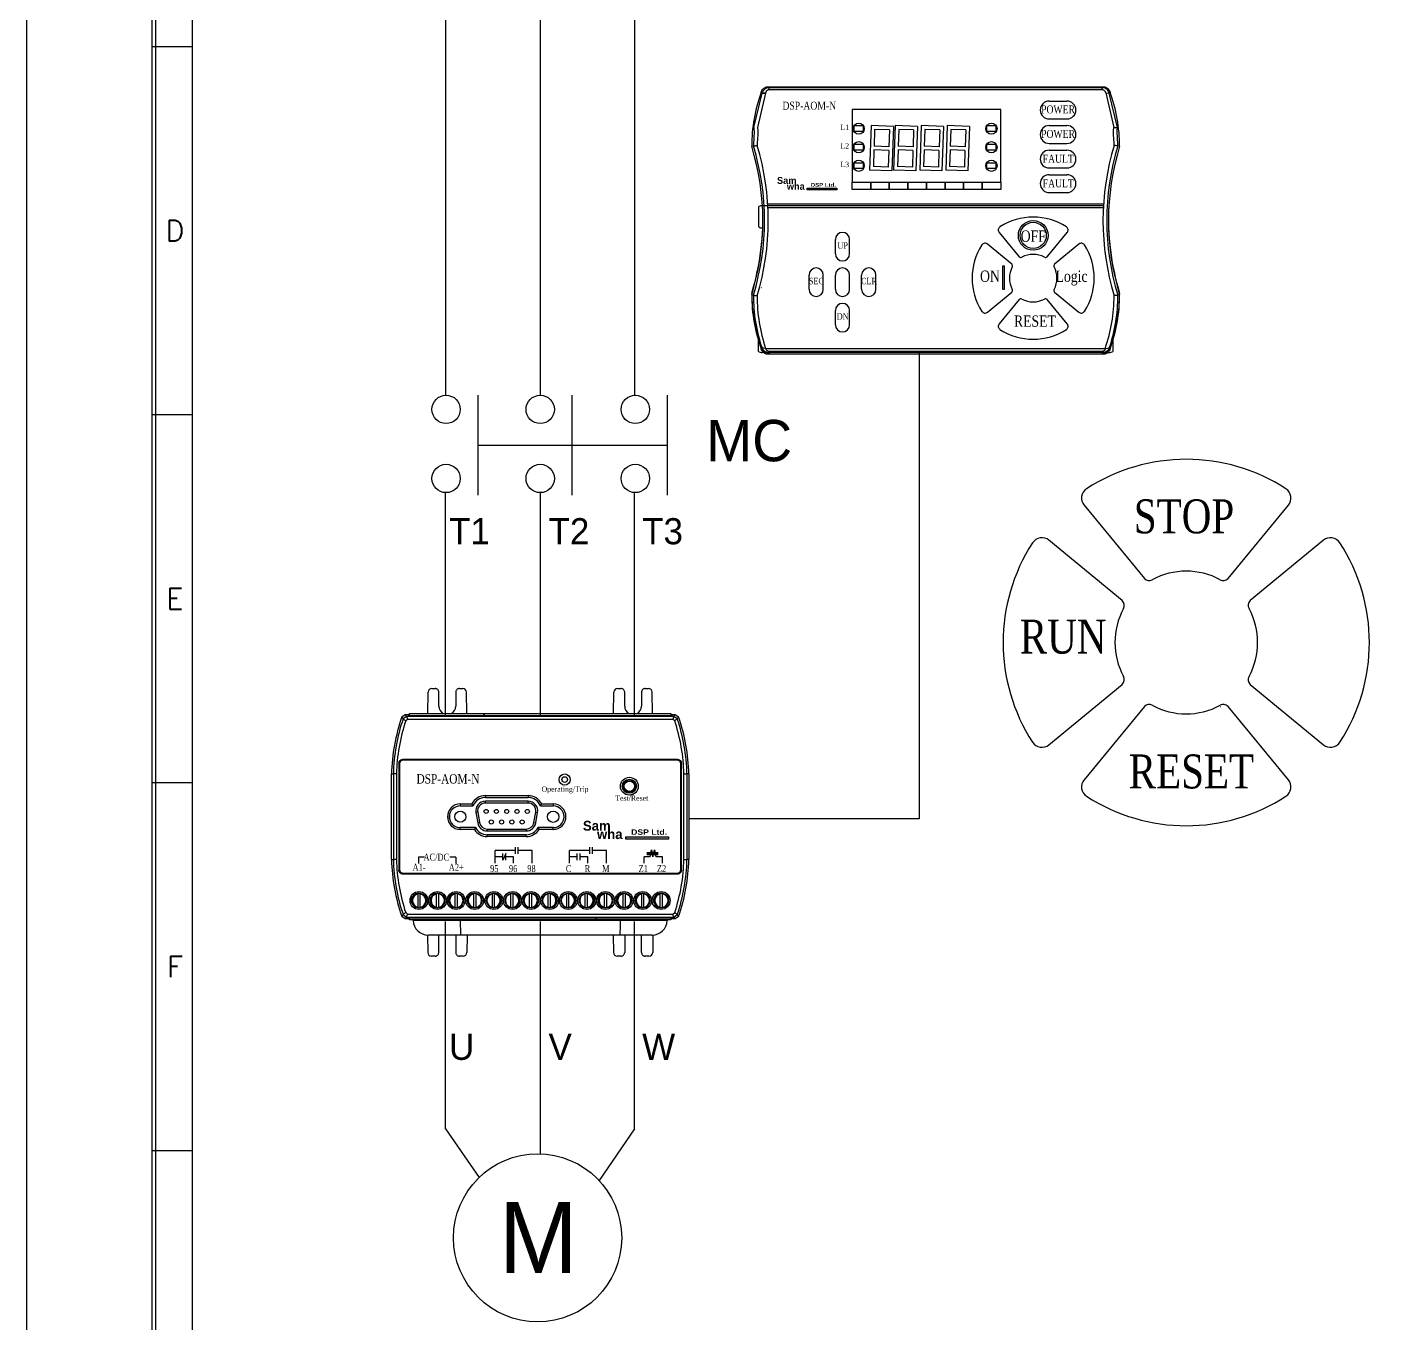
# Model space of a CAD drawing. Header units: millimetres. Extents: x 79 to 919, y 65 to 646.
# Drawn here: x 79.5 to 188.2, y 437.5 to 542.1 of the extents above; entities that cross this region are included whole.
import ezdxf
from ezdxf.enums import TextEntityAlignment as Align

# ---------------------------------------------------------------- set-up
doc = ezdxf.new("R2010")
doc.units = ezdxf.units.MM
doc.linetypes.add('HIDDEN', pattern=[0.375, 0.25, -0.125])
for name, color, linetype in [('02___PRT_ALL_AXES', 7, 'Continuous'), ('03___PRT_ALL_CURVES', 7, 'Continuous'), ('20', 2, 'Continuous'), ('30', 3, 'Continuous'), ('40', 4, 'Continuous'), ('70', 7, 'Continuous'), ('ASHADE', 7, 'Continuous'), ('DEFAULT_2', 8, 'HIDDEN'), ('도면층1', 7, 'Continuous')]:
    doc.layers.add(name, color=color, linetype=linetype)
doc.styles.add('ghs', font='NGULIM.TTF')
doc.styles.add('SIMPLEX', font='SIMPLEX')
doc.styles.add('SS', font='batang.ttc', dxfattribs={"width": 0.8})
doc.styles.get("Standard").update_dxf_attribs({"font": 'BareunDotumPro1.ttf'})

msp = doc.modelspace()

# ---------------------------------------------------------------- hatches: boundary and pattern name
for points in [[(142.464, 528.997), (142.464, 529.134), (144.872, 529.134), (144.872, 528.997)], [(127.839, 476.592), (127.839, 476.788), (131.28, 476.788), (131.28, 476.592)]]:
    msp.add_hatch(color=5).paths.add_polyline_path(points)

# ---------------------------------------------------------------- linework, layer by layer
at = {"color": 0, "linetype": 'Continuous'}
for p, q in [((139.337, 537.321), (166.341, 537.321)), ((166.281, 537.242), (139.396, 537.242)), ((139.396, 537.067), (139.396, 537.242)), ((166.281, 537.067), (166.281, 537.242)), ((139.112, 536.838), (138.823, 536.799)), ((166.281, 537.067), (139.396, 537.067)), ((166.566, 536.838), (166.855, 536.799)), ((137.989, 532.515), (138.131, 532.536)), ((167.689, 532.515), (167.547, 532.536)), ((138.862, 527.721), (166.382, 527.721)), ((139.287, 527.871), (166.391, 527.871)), ((139.296, 527.721), (166.382, 527.721)), ((139.304, 527.571), (166.374, 527.571)), ((138.786, 521.121), (138.794, 521.127)), ((137.989, 520.515), (138.131, 520.493)), ((167.689, 520.515), (167.547, 520.493)), ((139.112, 516.204), (138.823, 516.242)), ((139.112, 516.204), (166.566, 516.204)), ((166.341, 515.871), (139.337, 515.871)), ((166.341, 515.721), (139.337, 515.721)), ((139.393, 515.974), (166.281, 515.974)), ((139.396, 515.974), (139.396, 515.799)), ((166.281, 515.974), (166.281, 515.799)), ((166.566, 516.204), (166.855, 516.242))]:
    msp.add_line(p, q, dxfattribs=at)
at = {"color": 0}
for p, q in [((138.162, 534.015), (138.823, 536.799)), ((139.112, 536.799), (138.462, 534.015)), ((138.823, 536.799), (139.112, 536.799)), ((166.566, 536.838), (167.214, 534.015)), ((167.514, 534.015), (166.855, 536.799)), ((167.214, 534.015), (167.514, 534.015))]:
    msp.add_line(p, q, dxfattribs=at)
for p, q in [((161.999, 536.159), (163.439, 536.159)), ((146.095, 535.468), (146.095, 529.618)), ((158.094, 535.468), (146.095, 535.468)), ((158.094, 529.618), (158.094, 535.468)), ((147.624, 534.178), (147.499, 530.58)), ((149.423, 534.115), (147.624, 534.178)), ((149.423, 534.115), (149.298, 530.517)), ((149.574, 534.178), (149.449, 530.58)), ((151.373, 534.115), (149.574, 534.178)), ((151.373, 534.115), (151.248, 530.517)), ((151.674, 534.178), (151.549, 530.58)), ((153.473, 534.115), (151.674, 534.178)), ((153.473, 534.115), (153.348, 530.517)), ((153.774, 534.178), (153.649, 530.58)), ((155.573, 534.115), (153.774, 534.178)), ((155.573, 534.115), (155.448, 530.517)), ((161.999, 534.719), (163.439, 534.719)), ((161.999, 534.179), (163.439, 534.179)), ((147.914, 533.868), (147.866, 532.518)), ((149.113, 533.826), (147.914, 533.868)), ((149.113, 533.826), (149.066, 532.476)), ((149.864, 533.868), (149.816, 532.518)), ((151.063, 533.826), (149.864, 533.868)), ((151.063, 533.826), (151.016, 532.476)), ((151.964, 533.868), (151.916, 532.518)), ((153.163, 533.826), (151.964, 533.868)), ((153.163, 533.826), (153.116, 532.476)), ((154.064, 533.868), (154.016, 532.518)), ((155.263, 533.826), (154.064, 533.868)), ((155.263, 533.826), (155.216, 532.476)), ((147.856, 532.219), (147.809, 530.869)), ((149.055, 532.177), (147.856, 532.219)), ((149.066, 532.476), (147.866, 532.518)), ((149.055, 532.177), (149.008, 530.827)), ((149.806, 532.219), (149.759, 530.869)), ((151.005, 532.177), (149.806, 532.219)), ((151.016, 532.476), (149.816, 532.518)), ((151.005, 532.177), (150.958, 530.827)), ((151.906, 532.219), (151.859, 530.869)), ((153.105, 532.177), (151.906, 532.219)), ((153.116, 532.476), (151.916, 532.518)), ((153.105, 532.177), (153.058, 530.827)), ((154.006, 532.219), (153.959, 530.869)), ((155.205, 532.177), (154.006, 532.219)), ((155.216, 532.476), (154.016, 532.518)), ((155.205, 532.177), (155.158, 530.827)), ((161.999, 532.739), (163.439, 532.739)), ((161.999, 532.199), (163.439, 532.199)), ((149.008, 530.827), (147.809, 530.869)), ((150.958, 530.827), (149.759, 530.869)), ((153.058, 530.827), (151.859, 530.869)), ((155.158, 530.827), (153.959, 530.869)), ((161.999, 530.759), (163.439, 530.759)), ((146.095, 530.068), (146.095, 529.618)), ((146.095, 529.618), (158.094, 529.618)), ((149.298, 530.517), (147.499, 530.58)), ((151.248, 530.517), (149.449, 530.58)), ((153.348, 530.517), (151.549, 530.58)), ((155.448, 530.517), (153.649, 530.58)), ((161.999, 530.219), (163.439, 530.219)), ((161.999, 528.779), (163.439, 528.779)), ((138.562, 526.001), (138.562, 527.64)), ((144.742, 523.831), (144.742, 524.983)), ((145.894, 523.831), (145.894, 524.983)), ((142.619, 520.967), (142.619, 522.119)), ((143.771, 520.967), (143.771, 522.119)), ((144.742, 520.967), (144.742, 522.119)), ((145.894, 520.967), (145.894, 522.119)), ((146.865, 520.967), (146.865, 522.119)), ((148.017, 520.967), (148.017, 522.119)), ((144.742, 518.104), (144.742, 519.256)), ((145.894, 518.104), (145.894, 519.256)), ((138.532, 515.951), (138.532, 516.99)), ((167.145, 516.99), (167.145, 515.951)), ((139.337, 515.871), (138.832, 515.871)), ((166.341, 515.871), (166.845, 515.871)), ((115.883, 508.393), (131.103, 508.392)), ((118.91, 475.674), (117.282, 475.674)), ((118.147, 475.443), (117.913, 474.882)), ((120.262, 475.674), (119.144, 475.674)), ((124.91, 475.674), (123.282, 475.674)), ((126.262, 475.674), (125.144, 475.674)), ((129.536, 475.521), (130.446, 475.521)), ((129.536, 475.443), (130.446, 475.443)), ((129.536, 475.365), (130.446, 475.365)), ((129.781, 475.163), (129.898, 475.723)), ((129.898, 475.723), (130.015, 475.163)), ((130.015, 475.163), (130.132, 475.723)), ((130.132, 475.723), (130.249, 475.163)), ((111.581, 475.131), (111.102, 475.131)), ((114.102, 475.131), (113.622, 475.131)), ((117.913, 475.163), (117.282, 475.163)), ((118.762, 475.163), (118.147, 475.163)), ((123.913, 475.163), (123.282, 475.163)), ((124.762, 475.163), (124.147, 475.163)), ((129.781, 475.163), (129.301, 475.163)), ((130.782, 475.163), (130.249, 475.163))]:
    msp.add_line(p, q)
at = {"color": 5}
for p, q in [((142.464, 529.134), (144.872, 529.134)), ((142.464, 528.997), (142.464, 529.134)), ((144.872, 528.997), (142.464, 528.997)), ((144.872, 529.134), (144.872, 528.997)), ((127.839, 476.788), (131.28, 476.788)), ((127.839, 476.592), (127.839, 476.788)), ((131.28, 476.592), (127.839, 476.592)), ((131.28, 476.788), (131.28, 476.592))]:
    msp.add_line(p, q, dxfattribs=at)
at = {"color": 7, "linetype": 'Continuous'}
for p, q in [((157.962, 525.562), (159.586, 523.589)), ((161.838, 523.589), (163.462, 525.562)), ((158.992, 522.995), (157.019, 524.619)), ((164.404, 524.619), (162.432, 522.995)), ((157.019, 519.119), (158.992, 520.743)), ((159.586, 520.149), (157.962, 518.176)), ((163.462, 518.176), (161.838, 520.149)), ((162.432, 520.743), (164.404, 519.119)), ((164.816, 503.54), (169.688, 497.622)), ((176.444, 497.622), (181.316, 503.54)), ((167.906, 495.84), (161.988, 500.712)), ((184.144, 500.712), (178.226, 495.84)), ((111.842, 486.726), (111.872, 488.456)), ((112.172, 488.751), (112.435, 488.751)), ((112.735, 487.326), (112.735, 488.451)), ((114.096, 488.451), (114.096, 487.326)), ((114.396, 488.751), (114.659, 488.751)), ((114.989, 486.726), (114.959, 488.456)), ((126.842, 486.726), (126.872, 488.456)), ((127.172, 488.751), (127.435, 488.751)), ((127.735, 487.326), (127.735, 488.451)), ((129.096, 488.451), (129.096, 487.326)), ((129.396, 488.751), (129.659, 488.751)), ((129.989, 486.726), (129.959, 488.456)), ((161.988, 484.211), (167.906, 489.083)), ((178.226, 489.083), (184.144, 484.211)), ((169.688, 487.302), (164.816, 481.384)), ((181.316, 481.384), (176.444, 487.302)), ((109.744, 486.45), (110.027, 486.651)), ((110.133, 486.502), (109.85, 486.299)), ((110.027, 486.651), (110.359, 486.651)), ((110.213, 486.254), (110.059, 486.144)), ((131.698, 486.502), (110.133, 486.502)), ((131.618, 486.254), (110.213, 486.254)), ((110.251, 486.651), (110.302, 486.55)), ((131.529, 486.55), (110.302, 486.55)), ((110.359, 486.726), (116.396, 486.726)), ((110.359, 486.55), (110.359, 486.726)), ((116.396, 486.726), (116.396, 486.55)), ((116.397, 486.726), (131.472, 486.726)), ((116.397, 486.55), (116.397, 486.726)), ((131.472, 486.726), (131.472, 486.55)), ((131.472, 486.651), (131.804, 486.651)), ((131.58, 486.651), (131.529, 486.55)), ((131.772, 486.144), (131.618, 486.254)), ((131.982, 486.299), (131.698, 486.502)), ((131.804, 486.651), (132.087, 486.45)), ((132.023, 483.014), (109.808, 483.014)), ((109.808, 483.014), (109.816, 483.006)), ((132.016, 483.006), (109.816, 483.006)), ((131.971, 482.961), (109.861, 482.961)), ((132.023, 483.014), (132.016, 483.006)), ((108.916, 474.951), (108.916, 481.851)), ((108.916, 481.851), (109.064, 481.85)), ((109.064, 481.85), (109.064, 474.953)), ((109.313, 481.85), (109.064, 481.85)), ((109.313, 481.845), (109.313, 474.957)), ((109.508, 482.714), (109.508, 474.089)), ((109.508, 482.714), (109.516, 482.706)), ((109.516, 482.706), (109.516, 474.096)), ((109.561, 482.661), (109.561, 474.141)), ((132.271, 474.141), (132.271, 482.661)), ((132.323, 482.714), (132.316, 482.706)), ((132.316, 474.096), (132.316, 482.706)), ((132.323, 474.089), (132.323, 482.714)), ((132.519, 481.85), (132.767, 481.85)), ((132.519, 474.957), (132.519, 481.845)), ((132.916, 481.851), (132.767, 481.85)), ((132.767, 474.953), (132.767, 481.85)), ((132.916, 481.851), (132.916, 474.951)), ((116.491, 480.102), (116.491, 479.952)), ((116.491, 480.102), (119.941, 480.102)), ((116.491, 479.952), (119.941, 479.952)), ((116.491, 479.502), (116.491, 479.652)), ((119.941, 479.652), (116.491, 479.652)), ((119.941, 480.102), (119.941, 479.952)), ((119.941, 479.502), (119.941, 479.652)), ((114.466, 479.432), (114.466, 479.282)), ((114.466, 479.432), (115.395, 479.432)), ((114.466, 479.282), (115.491, 479.282)), ((115.87, 478.763), (115.723, 478.737)), ((115.723, 478.737), (115.871, 477.897)), ((115.87, 478.763), (116.018, 477.923)), ((119.941, 479.502), (116.491, 479.502)), ((120.413, 477.923), (120.561, 478.763)), ((120.561, 478.763), (120.709, 478.737)), ((120.561, 477.897), (120.709, 478.737)), ((120.94, 479.282), (121.966, 479.282)), ((121.036, 479.432), (121.966, 479.432)), ((121.966, 479.432), (121.966, 479.282)), ((114.466, 477.371), (114.466, 477.521)), ((115.688, 477.521), (114.466, 477.521)), ((116.018, 477.923), (115.871, 477.897)), ((116.639, 477.402), (116.639, 477.252)), ((116.639, 477.402), (119.793, 477.402)), ((119.793, 477.402), (119.793, 477.252)), ((120.413, 477.923), (120.561, 477.897)), ((121.966, 477.521), (120.744, 477.521)), ((121.966, 477.371), (121.966, 477.521)), ((115.602, 477.371), (114.466, 477.371)), ((116.639, 477.252), (119.793, 477.252)), ((116.639, 476.802), (116.639, 476.952)), ((119.793, 476.952), (116.639, 476.952)), ((119.793, 476.802), (116.639, 476.802)), ((119.793, 476.802), (119.793, 476.952)), ((121.966, 477.371), (120.83, 477.371)), ((117.282, 474.653), (117.282, 475.674)), ((117.913, 474.882), (117.913, 475.443)), ((118.147, 474.882), (118.147, 475.443)), ((118.91, 475.394), (118.91, 475.954)), ((119.144, 475.394), (119.144, 475.954)), ((120.262, 474.653), (120.262, 475.674)), ((123.282, 474.653), (123.282, 475.674)), ((123.913, 474.882), (123.913, 475.443)), ((124.147, 474.882), (124.147, 475.443)), ((124.91, 475.394), (124.91, 475.954)), ((125.144, 475.394), (125.144, 475.954)), ((126.262, 474.653), (126.262, 475.674)), ((108.916, 474.951), (109.064, 474.953)), ((109.313, 474.953), (109.064, 474.953)), ((111.102, 475.131), (111.102, 474.622)), ((114.102, 475.131), (114.102, 474.622)), ((118.762, 474.653), (118.762, 475.163)), ((124.762, 474.653), (124.762, 475.163)), ((129.301, 474.653), (129.301, 475.163)), ((130.782, 474.653), (130.782, 475.163)), ((132.519, 474.953), (132.767, 474.953)), ((132.916, 474.951), (132.767, 474.953)), ((109.508, 474.089), (109.516, 474.096)), ((109.808, 473.789), (109.816, 473.796)), ((109.808, 473.789), (132.023, 473.789)), ((109.816, 473.796), (132.016, 473.796)), ((109.861, 473.841), (131.971, 473.841)), ((132.023, 473.789), (132.016, 473.796)), ((132.323, 474.089), (132.316, 474.096)), ((111.057, 471.104), (111.057, 472.169)), ((111.237, 471.104), (111.237, 472.169)), ((112.557, 471.104), (112.557, 472.169)), ((112.737, 471.104), (112.737, 472.169)), ((114.057, 471.104), (114.057, 472.169)), ((114.237, 471.104), (114.237, 472.169)), ((115.557, 471.104), (115.557, 472.169)), ((115.737, 471.104), (115.737, 472.169)), ((117.057, 471.104), (117.057, 472.169)), ((117.237, 471.104), (117.237, 472.169)), ((118.557, 471.104), (118.557, 472.169)), ((118.737, 471.104), (118.737, 472.169)), ((120.057, 471.104), (120.057, 472.169)), ((120.237, 471.104), (120.237, 472.169)), ((121.557, 471.104), (121.557, 472.169)), ((121.737, 471.104), (121.737, 472.169)), ((123.057, 471.104), (123.057, 472.169)), ((123.237, 471.104), (123.237, 472.169)), ((124.557, 471.104), (124.557, 472.169)), ((124.737, 471.104), (124.737, 472.169)), ((126.114, 471.104), (126.114, 472.169)), ((126.294, 471.104), (126.294, 472.169)), ((127.614, 471.104), (127.614, 472.169)), ((127.794, 471.104), (127.794, 472.169)), ((129.114, 471.104), (129.114, 472.169)), ((129.294, 471.104), (129.294, 472.169)), ((130.614, 471.104), (130.614, 472.169)), ((130.794, 471.104), (130.794, 472.169)), ((110.027, 470.151), (109.744, 470.353)), ((109.85, 470.503), (110.133, 470.3)), ((110.359, 470.151), (110.027, 470.151)), ((110.059, 470.659), (110.213, 470.548)), ((110.133, 470.3), (131.698, 470.3)), ((110.213, 470.548), (131.618, 470.548)), ((110.251, 470.151), (110.302, 470.253)), ((110.302, 470.253), (131.529, 470.253)), ((110.359, 470.076), (110.359, 470.253)), ((125.434, 470.076), (110.359, 470.076)), ((110.674, 470.076), (110.675, 470.025)), ((131.157, 470.025), (110.675, 470.025)), ((114.465, 470.025), (114.465, 470.076)), ((125.434, 470.253), (125.434, 470.076)), ((125.435, 470.076), (125.435, 470.253)), ((131.473, 470.076), (125.435, 470.076)), ((127.366, 470.025), (127.366, 470.076)), ((131.158, 470.076), (131.157, 470.025)), ((131.473, 470.253), (131.473, 470.076)), ((131.804, 470.151), (131.473, 470.151)), ((131.58, 470.151), (131.529, 470.253)), ((131.618, 470.548), (131.772, 470.659)), ((131.698, 470.3), (131.982, 470.503)), ((132.087, 470.353), (131.804, 470.151)), ((111.811, 468.853), (111.836, 467.446)), ((129.957, 468.846), (111.874, 468.846)), ((112.735, 467.451), (112.735, 468.846)), ((114.096, 468.846), (114.096, 467.451)), ((115.02, 468.846), (114.996, 467.446)), ((126.811, 468.846), (126.836, 467.446)), ((127.735, 468.846), (127.735, 467.451)), ((129.096, 467.451), (129.096, 468.846)), ((130.02, 468.853), (129.996, 467.446)), ((112.435, 467.151), (112.135, 467.151)), ((114.696, 467.151), (114.396, 467.151)), ((127.435, 467.151), (127.135, 467.151)), ((129.696, 467.151), (129.396, 467.151))]:
    msp.add_line(p, q, dxfattribs=at)
for points in [[(79.485, 646.03), (919.402, 646.03), (919.402, 64.992), (79.485, 64.992)], [(146.095, 529.618), (147.595, 529.618), (147.595, 529.018), (146.095, 529.018)], [(147.595, 529.618), (149.095, 529.618), (149.095, 529.018), (147.595, 529.018)], [(149.095, 529.618), (150.595, 529.618), (150.595, 529.018), (149.095, 529.018)], [(150.595, 529.618), (152.095, 529.618), (152.095, 529.018), (150.595, 529.018)], [(152.095, 529.618), (153.595, 529.618), (153.595, 529.018), (152.095, 529.018)], [(153.595, 529.618), (155.095, 529.618), (155.095, 529.018), (153.595, 529.018)], [(155.095, 529.618), (156.595, 529.618), (156.595, 529.018), (155.095, 529.018)], [(156.595, 529.618), (158.095, 529.618), (158.095, 529.018), (156.595, 529.018)]]:
    msp.add_lwpolyline(points, close=True)
at = {"color": 5}
msp.add_lwpolyline([(158.273, 522.862), (158.38, 522.862), (158.38, 520.956), (158.273, 520.956)], close=True, dxfattribs=at)
at = {"color": 1}
for radius in [1.199, 1.056]:
    msp.add_circle((160.712, 525.32), radius, dxfattribs=at)
at = {"color": 7, "linetype": 'Continuous'}
for centre, radius in [((128.116, 480.861), 0.72), ((128.116, 480.861), 0.57), ((128.116, 480.861), 0.51), ((128.116, 480.861), 0.42), ((116.554, 478.827), 0.165), ((117.385, 478.827), 0.165), ((118.216, 478.827), 0.165), ((119.047, 478.827), 0.165), ((119.878, 478.827), 0.165), ((116.971, 477.975), 0.165), ((117.802, 477.975), 0.165), ((118.63, 477.975), 0.165), ((119.461, 477.975), 0.165), ((111.127, 471.636), 0.72), ((111.127, 471.636), 0.6), ((112.627, 471.636), 0.72), ((112.627, 471.636), 0.6), ((114.127, 471.636), 0.72), ((114.127, 471.636), 0.6), ((115.627, 471.636), 0.72), ((115.627, 471.636), 0.6), ((117.184, 471.636), 0.72), ((117.184, 471.636), 0.6), ((118.684, 471.636), 0.72), ((118.684, 471.636), 0.6), ((120.184, 471.636), 0.72), ((120.184, 471.636), 0.6), ((121.684, 471.636), 0.72), ((121.684, 471.636), 0.6), ((123.184, 471.636), 0.72), ((123.184, 471.636), 0.6), ((124.684, 471.636), 0.72), ((124.684, 471.636), 0.6), ((126.184, 471.636), 0.72), ((126.184, 471.636), 0.6), ((127.684, 471.636), 0.72), ((127.684, 471.636), 0.6), ((129.184, 471.636), 0.72), ((129.184, 471.636), 0.6), ((130.684, 471.636), 0.72), ((130.684, 471.636), 0.6)]:
    msp.add_circle(centre, radius, dxfattribs=at)
at = {"color": 0, "linetype": 'Continuous'}
for centre, radius, start, end in [((150.785, 532.508), 12.796, 160.00266, 179.9711), ((154.892, 532.508), 12.796, 0.0289, 19.99734), ((118.439, 526.515), 20.45, 342.93847, 17.06153), ((118.439, 526.515), 20.592, 342.99797, 17.00203), ((118.439, 526.515), 20.892, 343.12119, 16.87881), ((187.239, 526.515), 20.892, 163.1212, 196.8788), ((187.239, 526.515), 20.592, 162.99797, 197.00203), ((187.239, 526.515), 20.45, 162.93847, 197.06153), ((118.439, 526.665), 20.45, 342.93847, 2.95976), ((187.239, 526.665), 20.45, 177.04024, 197.06153), ((150.723, 520.671), 12.734, 180.02916, 200.04478), ((150.723, 520.521), 12.734, 180.02916, 200.04478), ((154.955, 520.671), 12.734, 339.95522, 359.97084), ((154.955, 520.521), 12.734, 339.95522, 359.97084)]:
    msp.add_arc(centre, radius, start, end, dxfattribs=at)
for centre, radius, start, end in [((161.999, 535.439), 0.72, 90, 270), ((163.439, 535.439), 0.72, 270, 90), ((161.999, 533.459), 0.72, 90, 270), ((163.439, 533.459), 0.72, 270, 90), ((161.999, 531.479), 0.72, 90, 270), ((163.439, 531.479), 0.72, 270, 90), ((161.999, 529.499), 0.72, 90, 270), ((163.439, 529.499), 0.72, 270, 90), ((138.862, 527.121), 0.6, 90, 120), ((160.712, 521.869), 4.929, 57.03505, 122.96495), ((138.862, 526.521), 0.6, 240, 270), ((145.318, 524.983), 0.576, 0, 180), ((158.193, 525.752), 0.3, 122.96495, 219.46417), ((163.23, 525.752), 0.3, 320.53583, 57.03505), ((160.712, 521.869), 4.929, 147.03505, 212.96495), ((156.828, 524.387), 0.3, 50.53583, 147.03505), ((164.595, 524.387), 0.3, 32.96495, 129.46417), ((160.712, 521.869), 4.929, 327.03505, 32.96495), ((145.318, 523.831), 0.576, 180, 0), ((143.195, 522.119), 0.576, 0, 180), ((145.318, 522.119), 0.576, 0, 180), ((147.441, 522.119), 0.576, 0, 180), ((143.195, 520.967), 0.576, 180, 0), ((145.318, 520.967), 0.576, 180, 0), ((147.441, 520.967), 0.576, 180, 0), ((145.318, 519.256), 0.576, 0, 180), ((156.828, 519.35), 0.3, 212.96495, 309.46417), ((164.595, 519.35), 0.3, 230.53583, 327.03505), ((145.318, 518.104), 0.576, 180, 0), ((158.193, 517.986), 0.3, 140.53583, 237.03505), ((160.712, 521.869), 4.929, 237.03505, 302.96495), ((163.23, 517.986), 0.3, 302.96495, 39.46417), ((138.832, 516.471), 0.6, 240, 270), ((166.845, 516.471), 0.6, 270, 300), ((173.066, 492.462), 14.786, 57.03505, 122.96495), ((165.511, 504.112), 0.9, 122.96495, 219.46417), ((180.622, 504.112), 0.9, 320.53583, 57.03505), ((173.066, 492.462), 14.786, 147.03505, 212.96495), ((161.416, 500.017), 0.9, 50.53583, 147.03505), ((184.716, 500.017), 0.9, 32.96495, 129.46417), ((173.066, 492.462), 14.786, 327.03505, 32.96495), ((161.416, 484.906), 0.9, 212.96495, 309.46417), ((184.716, 484.906), 0.9, 230.53583, 327.03505), ((165.511, 480.812), 0.9, 140.53583, 237.03505), ((180.622, 480.812), 0.9, 302.96495, 39.46417), ((173.066, 492.462), 14.786, 237.03505, 302.96495)]:
    msp.add_arc(centre, radius, start, end)
at = {"color": 7, "linetype": 'Continuous'}
for centre, radius, start, end in [((159.713, 523.716), 0.18, 225, 298.39845), ((160.712, 521.869), 1.92, 61.60155, 118.39845), ((161.711, 523.716), 0.18, 241.60155, 315), ((160.712, 521.869), 1.92, 151.60155, 208.39845), ((158.865, 522.868), 0.18, 331.60155, 45), ((162.559, 522.868), 0.18, 135, 208.39845), ((160.712, 521.869), 1.92, 331.60155, 28.39845), ((158.865, 520.87), 0.18, 315, 28.39845), ((162.559, 520.87), 0.18, 151.60155, 225), ((159.713, 520.022), 0.18, 61.60155, 135), ((160.712, 521.869), 1.92, 241.60155, 298.39845), ((161.711, 520.022), 0.18, 45, 118.39845), ((173.066, 492.462), 5.76, 61.60155, 118.39845), ((170.07, 498.003), 0.54, 225, 298.39845), ((176.062, 498.003), 0.54, 241.60155, 315), ((173.066, 492.462), 5.76, 151.60155, 208.39845), ((167.524, 495.458), 0.54, 331.60155, 45), ((178.608, 495.458), 0.54, 135, 208.39845), ((173.066, 492.462), 5.76, 331.60155, 28.39845), ((167.524, 489.465), 0.54, 315, 28.39845), ((178.608, 489.465), 0.54, 151.60155, 225), ((112.172, 488.451), 0.3, 90, 179), ((114.659, 488.451), 0.3, 1, 90), ((127.172, 488.451), 0.3, 90, 179), ((129.659, 488.451), 0.3, 1, 90), ((113.416, 487.326), 0.68, 180, 242.3898), ((113.416, 487.326), 0.68, 297.6102, 0), ((128.416, 487.326), 0.68, 180, 242.3898), ((128.416, 487.326), 0.68, 297.6102, 0), ((170.07, 486.92), 0.54, 61.60155, 135), ((173.066, 492.462), 5.76, 241.60155, 298.39845), ((176.062, 486.92), 0.54, 45, 118.39845), ((123.912, 481.524), 15, 160.82791, 178.74912), ((123.912, 481.524), 14.851, 161.24388, 178.74287), ((123.912, 481.524), 14.603, 161.5561, 178.73961), ((117.919, 481.524), 14.603, 1.26039, 18.4439), ((117.919, 481.524), 14.851, 1.25713, 18.75612), ((117.919, 481.524), 15, 1.25088, 19.17209), ((109.861, 482.661), 0.3, 90, 180), ((131.971, 482.661), 0.3, 0, 90), ((116.491, 478.872), 1.23, 90, 152.94355), ((116.491, 478.872), 1.08, 90, 157.71793), ((116.491, 478.872), 0.78, 90, 190), ((119.941, 478.872), 1.23, 27.05719, 90), ((119.941, 478.872), 1.08, 22.28207, 90), ((119.941, 478.872), 0.78, 350, 90), ((114.466, 478.401), 1.03, 90, 270), ((114.466, 478.401), 0.88, 90, 270), ((116.491, 478.872), 0.63, 90, 190), ((119.941, 478.872), 0.63, 350, 90), ((121.966, 478.401), 1.03, 270, 90), ((121.966, 478.401), 0.88, 270, 90), ((116.639, 478.032), 1.08, 208.26896, 270), ((116.639, 478.032), 0.78, 190, 270), ((116.639, 478.032), 0.63, 190, 270), ((119.793, 478.032), 0.63, 270, 350), ((119.793, 478.032), 0.78, 270, 350), ((119.793, 478.032), 1.08, 270, 331.73104), ((116.639, 478.032), 1.23, 212.5345, 270), ((119.793, 478.032), 1.23, 270, 327.4655), ((123.912, 475.279), 15, 181.25088, 199.17209), ((123.912, 475.279), 14.851, 181.25713, 198.75612), ((123.912, 475.279), 14.603, 181.26039, 198.4439), ((109.861, 474.141), 0.3, 180, 270), ((117.919, 475.279), 14.603, 341.5561, 358.73961), ((131.971, 474.141), 0.3, 270, 0), ((117.919, 475.279), 14.851, 341.24388, 358.74287), ((117.919, 475.279), 15, 340.82791, 358.74912), ((111.147, 471.636), 0.54, 99.59407, 260.40593), ((111.147, 471.636), 0.54, 279.59407, 80.40593), ((112.647, 471.636), 0.54, 99.59407, 260.40593), ((112.647, 471.636), 0.54, 279.59407, 80.40593), ((114.147, 471.636), 0.54, 99.59407, 260.40593), ((114.147, 471.636), 0.54, 279.59407, 80.40593), ((115.647, 471.636), 0.54, 99.59407, 260.40593), ((115.647, 471.636), 0.54, 279.59407, 80.40593), ((117.147, 471.636), 0.54, 99.59407, 260.40593), ((117.147, 471.636), 0.54, 279.59407, 80.40593), ((118.647, 471.636), 0.54, 99.59407, 260.40593), ((118.647, 471.636), 0.54, 279.59407, 80.40593), ((120.147, 471.636), 0.54, 99.59407, 260.40593), ((120.147, 471.636), 0.54, 279.59407, 80.40593), ((121.647, 471.636), 0.54, 99.59407, 260.40593), ((121.647, 471.636), 0.54, 279.59407, 80.40593), ((123.147, 471.636), 0.54, 99.59407, 260.40593), ((123.147, 471.636), 0.54, 279.59407, 80.40593), ((124.647, 471.636), 0.54, 99.59407, 260.40593), ((124.647, 471.636), 0.54, 279.59407, 80.40593), ((126.204, 471.636), 0.54, 99.59407, 260.40593), ((126.204, 471.636), 0.54, 279.59407, 80.40593), ((127.704, 471.636), 0.54, 99.59407, 260.40593), ((127.704, 471.636), 0.54, 279.59407, 80.40593), ((129.204, 471.636), 0.54, 99.59407, 260.40593), ((129.204, 471.636), 0.54, 279.59407, 80.40593), ((130.704, 471.636), 0.54, 99.59407, 260.40593), ((130.704, 471.636), 0.54, 279.59407, 80.40593), ((111.874, 470.046), 1.2, 181, 270), ((129.957, 470.046), 1.2, 270, 359), ((112.135, 467.451), 0.3, 181, 270), ((114.696, 467.451), 0.3, 270, 359), ((127.135, 467.451), 0.3, 181, 270), ((129.696, 467.451), 0.3, 270, 359)]:
    msp.add_arc(centre, radius, start, end, dxfattribs=at)
at = {"color": 0, "linetype": 'Continuous', "lineweight": 30}
for centre, radius, start, end in [((150.83, 520.378), 12.699, 179.48101, 199.00748), ((151.464, 520.362), 13.034, 179.61885, 198.60517), ((154.125, 520.506), 13.122, 340.82626, 359.74882), ((154.848, 520.378), 12.699, 340.99186, 0.51836)]:
    msp.add_arc(centre, radius, start, end, dxfattribs=at)
at = {"color": 0, "linetype": 'Continuous'}
for points, knots in [([(138.76, 536.884), (138.774, 536.933), (138.815, 537.03), (138.911, 537.153), (139.037, 537.248), (139.182, 537.307), (139.286, 537.321), (139.337, 537.321)], [0, 0, 0, 0, 0.15339991, 0.30970656, 0.46404763, 0.62069765, 0.77410351, 0.77410351, 0.77410351, 0.77410351]), ([(139.396, 537.242), (139.379, 537.242), (139.309, 537.239), (139.188, 537.212), (139.048, 537.137), (138.93, 537.026), (138.859, 536.907), (138.831, 536.828), (138.823, 536.799)], [0, 0, 0, 0, 0.05325885, 0.20876763, 0.3664424, 0.52589641, 0.68706829, 0.77718109, 0.77718109, 0.77718109, 0.77718109]), ([(139.396, 537.242), (139.386, 537.255), (139.367, 537.281), (139.347, 537.308), (139.337, 537.321)], [0, 0, 0, 0, 0.049135233, 0.098194525, 0.098194525, 0.098194525, 0.098194525]), ([(166.281, 537.242), (166.291, 537.255), (166.311, 537.281), (166.331, 537.308), (166.341, 537.321)], [0, 0, 0, 0, 0.049133951, 0.098194526, 0.098194526, 0.098194526, 0.098194526]), ([(166.855, 536.799), (166.849, 536.818), (166.827, 536.888), (166.766, 537.001), (166.655, 537.118), (166.518, 537.2), (166.389, 537.237), (166.309, 537.242), (166.281, 537.242)], [0, 0, 0, 0, 0.05940206, 0.22069065, 0.38023581, 0.53796592, 0.69394314, 0.77718839, 0.77718839, 0.77718839, 0.77718839]), ([(166.341, 537.321), (166.392, 537.321), (166.496, 537.307), (166.64, 537.248), (166.766, 537.153), (166.862, 537.03), (166.903, 536.933), (166.917, 536.884)], [0, 0, 0, 0, 0.1533978, 0.30979665, 0.46414158, 0.62070308, 0.77410351, 0.77410351, 0.77410351, 0.77410351]), ([(138.823, 536.799), (138.813, 536.813), (138.792, 536.842), (138.771, 536.87), (138.76, 536.884)], [0, 0, 0, 0, 0.05300596, 0.1059271, 0.1059271, 0.1059271, 0.1059271]), ([(139.396, 537.067), (139.387, 537.067), (139.353, 537.066), (139.292, 537.051), (139.222, 537.013), (139.164, 536.955), (139.129, 536.894), (139.115, 536.853), (139.112, 536.838)], [0, 0, 0, 0, 0.02663883, 0.10440159, 0.18355363, 0.2642309, 0.34655212, 0.39288605, 0.39288605, 0.39288605, 0.39288605]), ([(166.566, 536.838), (166.564, 536.848), (166.553, 536.884), (166.523, 536.942), (166.468, 537.003), (166.4, 537.045), (166.335, 537.064), (166.295, 537.067), (166.281, 537.067)], [0, 0, 0, 0, 0.03056471, 0.11308913, 0.19395561, 0.27323583, 0.35126131, 0.39289136, 0.39289136, 0.39289136, 0.39289136]), ([(166.855, 536.799), (166.865, 536.813), (166.886, 536.842), (166.907, 536.87), (166.917, 536.884)], [0, 0, 0, 0, 0.05300622, 0.1059271, 0.1059271, 0.1059271, 0.1059271]), ([(138.162, 534.015), (138.166, 533.967), (138.209, 533.433), (138.131, 532.967), (138.131, 532.515)], [9.760584, 9.760584, 9.760584, 9.760584, 10.205472, 14.7305582, 14.7305582, 14.7305582, 14.7305582]), ([(138.462, 534.015), (138.466, 533.97), (138.506, 533.439), (138.431, 532.97), (138.431, 532.515)], [9.8629236, 9.8629236, 9.8629236, 9.8629236, 10.2802829, 14.8372417, 14.8372417, 14.8372417, 14.8372417]), ([(167.247, 532.515), (167.247, 532.973), (167.172, 533.442), (167.211, 533.972), (167.214, 534.015)], [0, 0, 0, 0, 4.5823635, 4.9767752, 4.9767752, 4.9767752, 4.9767752]), ([(167.547, 532.515), (167.547, 532.97), (167.469, 533.436), (167.51, 533.969), (167.514, 534.015)], [0, 0, 0, 0, 4.5503142, 4.9726839, 4.9726839, 4.9726839, 4.9726839]), ([(138.131, 532.536), (138.164, 532.541), (138.231, 532.551), (138.331, 532.566), (138.397, 532.576), (138.431, 532.581)], [0, 0, 0, 0, 0.10070639, 0.2016705, 0.30289257, 0.30289257, 0.30289257, 0.30289257]), ([(167.547, 532.536), (167.513, 532.541), (167.447, 532.551), (167.347, 532.566), (167.28, 532.576), (167.247, 532.581)], [0, 0, 0, 0, 0.10070602, 0.20167014, 0.30289257, 0.30289257, 0.30289257, 0.30289257]), ([(138.131, 520.493), (138.164, 520.488), (138.231, 520.478), (138.331, 520.464), (138.397, 520.454), (138.431, 520.449)], [0, 0, 0, 0, 0.10070639, 0.2016705, 0.30289257, 0.30289257, 0.30289257, 0.30289257]), ([(167.547, 520.493), (167.513, 520.488), (167.447, 520.478), (167.347, 520.464), (167.28, 520.454), (167.247, 520.449)], [0, 0, 0, 0, 0.10070602, 0.20167014, 0.30289257, 0.30289257, 0.30289257, 0.30289257]), ([(139.337, 515.871), (139.286, 515.871), (139.182, 515.884), (139.037, 515.943), (138.911, 516.038), (138.815, 516.161), (138.774, 516.257), (138.76, 516.307)], [0, 0, 0, 0, 0.15333933, 0.30967649, 0.46396229, 0.62046144, 0.77380331, 0.77380331, 0.77380331, 0.77380331]), ([(138.823, 516.242), (138.813, 516.228), (138.792, 516.199), (138.771, 516.171), (138.76, 516.157)], [0, 0, 0, 0, 0.05317156, 0.10625686, 0.10625686, 0.10625686, 0.10625686]), ([(139.337, 515.721), (139.286, 515.721), (139.182, 515.734), (139.037, 515.793), (138.911, 515.888), (138.815, 516.011), (138.774, 516.107), (138.76, 516.157)], [0, 0, 0, 0, 0.15333933, 0.30967649, 0.46396229, 0.62046144, 0.77380331, 0.77380331, 0.77380331, 0.77380331]), ([(138.823, 516.242), (138.828, 516.223), (138.851, 516.153), (138.912, 516.04), (139.023, 515.923), (139.16, 515.841), (139.289, 515.805), (139.368, 515.799), (139.396, 515.799)], [0, 0, 0, 0, 0.05933417, 0.22056154, 0.38005441, 0.53774106, 0.69368306, 0.77689628, 0.77689628, 0.77689628, 0.77689628]), ([(139.112, 516.204), (139.114, 516.194), (139.125, 516.158), (139.155, 516.099), (139.21, 516.039), (139.278, 515.996), (139.342, 515.977), (139.382, 515.974), (139.396, 515.974)], [0, 0, 0, 0, 0.03052877, 0.11301978, 0.19385876, 0.27311706, 0.35112521, 0.39273928, 0.39273928, 0.39273928, 0.39273928]), ([(139.396, 515.799), (139.386, 515.786), (139.366, 515.76), (139.347, 515.734), (139.337, 515.721)], [0, 0, 0, 0, 0.049306953, 0.098539726, 0.098539726, 0.098539726, 0.098539726]), ([(166.281, 515.799), (166.299, 515.799), (166.369, 515.802), (166.489, 515.83), (166.63, 515.904), (166.747, 516.015), (166.819, 516.134), (166.847, 516.213), (166.855, 516.242)], [0, 0, 0, 0, 0.05323238, 0.20870884, 0.36633932, 0.52573862, 0.68684669, 0.77688906, 0.77688906, 0.77688906, 0.77688906]), ([(166.281, 515.975), (166.29, 515.974), (166.325, 515.976), (166.386, 515.99), (166.456, 516.029), (166.514, 516.087), (166.549, 516.148), (166.562, 516.189), (166.566, 516.204)], [0, 0, 0, 0, 0.02662561, 0.10437249, 0.18350233, 0.2641511, 0.3464378, 0.39273402, 0.39273402, 0.39273402, 0.39273402]), ([(166.281, 515.799), (166.291, 515.786), (166.311, 515.76), (166.331, 515.734), (166.341, 515.721)], [0, 0, 0, 0, 0.049308234, 0.098539725, 0.098539725, 0.098539725, 0.098539725]), ([(166.917, 516.307), (166.904, 516.257), (166.863, 516.161), (166.766, 516.038), (166.641, 515.943), (166.496, 515.884), (166.392, 515.871), (166.341, 515.871)], [0, 0, 0, 0, 0.1533415, 0.30958594, 0.46386786, 0.62045602, 0.7738033, 0.7738033, 0.7738033, 0.7738033]), ([(166.917, 516.157), (166.904, 516.107), (166.863, 516.011), (166.766, 515.888), (166.641, 515.793), (166.496, 515.734), (166.392, 515.721), (166.341, 515.721)], [0, 0, 0, 0, 0.1533415, 0.30958594, 0.46386786, 0.62045602, 0.7738033, 0.7738033, 0.7738033, 0.7738033]), ([(166.855, 516.242), (166.865, 516.228), (166.886, 516.199), (166.907, 516.171), (166.917, 516.157)], [0, 0, 0, 0, 0.0531713, 0.10625686, 0.10625686, 0.10625686, 0.10625686])]:
    msp.add_open_spline(points, degree=3, knots=knots, dxfattribs=at)
at = {"color": 7, "linetype": 'Continuous'}
for points in [[(161.621, 520.144), (161.626, 520.146), (161.631, 520.149), (161.636, 520.151)], [(175.794, 487.287), (175.809, 487.294), (175.823, 487.301), (175.838, 487.307)]]:
    msp.add_open_spline(points, degree=3, dxfattribs=at)
for points, knots in [([(112.735, 488.451), (112.735, 488.483), (112.725, 488.546), (112.682, 488.63), (112.615, 488.698), (112.53, 488.741), (112.467, 488.751), (112.435, 488.751)], [0, 0, 0, 0, 0.09385329, 0.18771213, 0.28157995, 0.37545676, 0.46933914, 0.46933914, 0.46933914, 0.46933914]), ([(114.396, 488.751), (114.365, 488.751), (114.302, 488.741), (114.217, 488.698), (114.149, 488.63), (114.106, 488.546), (114.096, 488.483), (114.096, 488.451)], [0, 0, 0, 0, 0.09388236, 0.18775918, 0.28162702, 0.37548586, 0.46933914, 0.46933914, 0.46933914, 0.46933914]), ([(127.735, 488.451), (127.735, 488.483), (127.725, 488.546), (127.682, 488.63), (127.615, 488.698), (127.53, 488.741), (127.467, 488.751), (127.435, 488.751)], [0, 0, 0, 0, 0.09385329, 0.18771213, 0.28157995, 0.37545676, 0.46933914, 0.46933914, 0.46933914, 0.46933914]), ([(129.396, 488.751), (129.365, 488.751), (129.302, 488.741), (129.217, 488.698), (129.149, 488.63), (129.106, 488.546), (129.096, 488.483), (129.096, 488.451)], [0, 0, 0, 0, 0.09388236, 0.18775918, 0.28162702, 0.37548586, 0.46933914, 0.46933914, 0.46933914, 0.46933914]), ([(109.85, 486.299), (109.839, 486.314), (109.816, 486.347), (109.781, 486.397), (109.756, 486.432), (109.744, 486.45)], [0, 0, 0, 0, 0.05407433, 0.1201944, 0.18404872, 0.18404872, 0.18404872, 0.18404872]), ([(109.849, 486.299), (109.872, 486.282), (109.92, 486.251), (109.988, 486.197), (110.036, 486.162), (110.059, 486.144)], [0, 0, 0, 0, 0.08474024, 0.17189691, 0.26103505, 0.26103505, 0.26103505, 0.26103505]), ([(110.133, 486.502), (110.123, 486.517), (110.1, 486.549), (110.064, 486.599), (110.039, 486.634), (110.027, 486.651)], [0, 0, 0, 0, 0.05369758, 0.11936004, 0.18277558, 0.18277558, 0.18277558, 0.18277558]), ([(110.133, 486.502), (110.142, 486.476), (110.156, 486.42), (110.186, 486.338), (110.204, 486.282), (110.213, 486.254)], [0, 0, 0, 0, 0.08486102, 0.17197954, 0.26092611, 0.26092611, 0.26092611, 0.26092611]), ([(131.698, 486.502), (131.689, 486.476), (131.675, 486.42), (131.646, 486.338), (131.628, 486.282), (131.618, 486.254)], [0, 0, 0, 0, 0.0848624, 0.1719809, 0.26092611, 0.26092611, 0.26092611, 0.26092611]), ([(131.698, 486.502), (131.708, 486.517), (131.731, 486.549), (131.767, 486.599), (131.792, 486.634), (131.804, 486.651)], [0, 0, 0, 0, 0.05346256, 0.11912525, 0.18277558, 0.18277558, 0.18277558, 0.18277558]), ([(131.982, 486.299), (131.959, 486.282), (131.911, 486.251), (131.843, 486.197), (131.796, 486.162), (131.772, 486.144)], [0, 0, 0, 0, 0.08473884, 0.17189552, 0.26103506, 0.26103506, 0.26103506, 0.26103506]), ([(131.982, 486.299), (131.992, 486.314), (132.015, 486.346), (132.05, 486.397), (132.075, 486.432), (132.087, 486.45)], [0, 0, 0, 0, 0.05383767, 0.11995798, 0.18404872, 0.18404872, 0.18404872, 0.18404872]), ([(109.508, 482.714), (109.508, 482.745), (109.518, 482.808), (109.562, 482.893), (109.629, 482.96), (109.714, 483.004), (109.777, 483.014), (109.808, 483.014)], [0, 0, 0, 0, 0.09385801, 0.18770078, 0.28153768, 0.37538038, 0.46923835, 0.46923835, 0.46923835, 0.46923835]), ([(109.816, 483.006), (109.784, 483.006), (109.721, 482.996), (109.636, 482.953), (109.569, 482.886), (109.526, 482.801), (109.516, 482.738), (109.516, 482.706)], [0, 0, 0, 0, 0.09385797, 0.18770068, 0.28153757, 0.37538034, 0.46923835, 0.46923835, 0.46923835, 0.46923835]), ([(132.316, 482.706), (132.316, 482.738), (132.306, 482.801), (132.262, 482.886), (132.195, 482.953), (132.11, 482.996), (132.047, 483.006), (132.016, 483.006)], [0, 0, 0, 0, 0.09385797, 0.18770068, 0.28153757, 0.37538034, 0.46923835, 0.46923835, 0.46923835, 0.46923835]), ([(132.023, 483.014), (132.054, 483.014), (132.117, 483.004), (132.202, 482.96), (132.27, 482.893), (132.313, 482.808), (132.323, 482.745), (132.323, 482.714)], [0, 0, 0, 0, 0.09385801, 0.18770078, 0.28153768, 0.37538038, 0.46923835, 0.46923835, 0.46923835, 0.46923835]), ([(115.491, 479.282), (115.48, 479.298), (115.459, 479.331), (115.427, 479.381), (115.406, 479.415), (115.395, 479.432)], [0, 0, 0, 0, 0.05824672, 0.11761796, 0.17811683, 0.17811683, 0.17811683, 0.17811683]), ([(120.94, 479.282), (120.951, 479.298), (120.972, 479.331), (121.004, 479.381), (121.026, 479.415), (121.036, 479.432)], [0, 0, 0, 0, 0.05823277, 0.11760282, 0.17811535, 0.17811535, 0.17811535, 0.17811535]), ([(115.688, 477.521), (115.678, 477.505), (115.659, 477.472), (115.63, 477.422), (115.611, 477.388), (115.602, 477.371)], [0, 0, 0, 0, 0.05655857, 0.11415985, 0.17280512, 0.17280512, 0.17280512, 0.17280512]), ([(120.744, 477.521), (120.753, 477.505), (120.773, 477.472), (120.801, 477.422), (120.82, 477.388), (120.83, 477.371)], [0, 0, 0, 0, 0.05655857, 0.11415985, 0.17280512, 0.17280512, 0.17280512, 0.17280512]), ([(109.808, 473.789), (109.777, 473.789), (109.714, 473.799), (109.629, 473.842), (109.562, 473.91), (109.518, 473.995), (109.508, 474.058), (109.508, 474.089)], [0, 0, 0, 0, 0.09385801, 0.18770078, 0.28153768, 0.37538038, 0.46923835, 0.46923835, 0.46923835, 0.46923835]), ([(109.516, 474.096), (109.516, 474.065), (109.526, 474.002), (109.569, 473.917), (109.636, 473.849), (109.721, 473.806), (109.784, 473.796), (109.816, 473.796)], [0, 0, 0, 0, 0.09385797, 0.18770068, 0.28153757, 0.37538034, 0.46923835, 0.46923835, 0.46923835, 0.46923835]), ([(132.016, 473.796), (132.047, 473.796), (132.11, 473.806), (132.195, 473.849), (132.262, 473.917), (132.306, 474.002), (132.316, 474.065), (132.316, 474.096)], [0, 0, 0, 0, 0.09385797, 0.18770068, 0.28153757, 0.37538034, 0.46923835, 0.46923835, 0.46923835, 0.46923835]), ([(132.323, 474.089), (132.323, 474.058), (132.313, 473.995), (132.27, 473.91), (132.202, 473.842), (132.117, 473.799), (132.054, 473.789), (132.023, 473.789)], [0, 0, 0, 0, 0.09385801, 0.18770078, 0.28153768, 0.37538038, 0.46923835, 0.46923835, 0.46923835, 0.46923835]), ([(109.85, 470.503), (109.839, 470.489), (109.816, 470.456), (109.781, 470.406), (109.756, 470.37), (109.744, 470.353)], [0, 0, 0, 0, 0.05383767, 0.11995798, 0.18404872, 0.18404872, 0.18404872, 0.18404872]), ([(109.849, 470.503), (109.872, 470.521), (109.92, 470.551), (109.988, 470.606), (110.036, 470.641), (110.059, 470.659)], [0, 0, 0, 0, 0.08473889, 0.17189557, 0.26103505, 0.26103505, 0.26103505, 0.26103505]), ([(110.133, 470.3), (110.123, 470.286), (110.1, 470.253), (110.065, 470.204), (110.04, 470.169), (110.027, 470.151)], [0, 0, 0, 0, 0.05346256, 0.11912525, 0.18277558, 0.18277558, 0.18277558, 0.18277558]), ([(110.133, 470.3), (110.142, 470.327), (110.156, 470.383), (110.186, 470.464), (110.204, 470.52), (110.213, 470.548)], [0, 0, 0, 0, 0.0848624, 0.1719809, 0.26092611, 0.26092611, 0.26092611, 0.26092611]), ([(114.465, 470.025), (114.465, 469.937), (114.466, 469.766), (114.468, 469.521), (114.471, 469.3), (114.478, 469.121), (114.478, 468.972), (114.495, 468.907), (114.489, 468.846), (114.5, 468.846)], [0, 0, 0, 0, 0.2636257, 0.5132817, 0.7367342, 0.9230472, 1.0631315, 1.1502354, 1.1807416, 1.1807416, 1.1807416, 1.1807416]), ([(127.366, 470.025), (127.366, 469.937), (127.366, 469.766), (127.363, 469.521), (127.36, 469.3), (127.353, 469.121), (127.353, 468.972), (127.336, 468.907), (127.342, 468.846), (127.332, 468.846)], [0, 0, 0, 0, 0.2636257, 0.5132817, 0.7367342, 0.9230472, 1.0631315, 1.1502354, 1.1807416, 1.1807416, 1.1807416, 1.1807416]), ([(131.698, 470.3), (131.689, 470.327), (131.675, 470.383), (131.646, 470.464), (131.628, 470.52), (131.618, 470.548)], [0, 0, 0, 0, 0.08486102, 0.17197954, 0.26092611, 0.26092611, 0.26092611, 0.26092611]), ([(131.698, 470.3), (131.708, 470.285), (131.731, 470.253), (131.767, 470.204), (131.792, 470.168), (131.804, 470.151)], [0, 0, 0, 0, 0.05369758, 0.11936004, 0.18277558, 0.18277558, 0.18277558, 0.18277558]), ([(131.982, 470.503), (131.959, 470.521), (131.911, 470.551), (131.843, 470.606), (131.796, 470.641), (131.772, 470.659)], [0, 0, 0, 0, 0.08474029, 0.17189696, 0.26103505, 0.26103505, 0.26103505, 0.26103505]), ([(131.982, 470.503), (131.992, 470.489), (132.015, 470.456), (132.05, 470.406), (132.075, 470.37), (132.087, 470.353)], [0, 0, 0, 0, 0.05407433, 0.1201944, 0.18404872, 0.18404872, 0.18404872, 0.18404872]), ([(112.435, 467.151), (112.467, 467.151), (112.53, 467.161), (112.615, 467.205), (112.682, 467.272), (112.725, 467.357), (112.735, 467.42), (112.735, 467.451)], [0, 0, 0, 0, 0.09388236, 0.18775918, 0.28162702, 0.37548586, 0.46933914, 0.46933914, 0.46933914, 0.46933914]), ([(114.096, 467.451), (114.096, 467.42), (114.106, 467.357), (114.149, 467.272), (114.217, 467.205), (114.302, 467.161), (114.365, 467.151), (114.396, 467.151)], [0, 0, 0, 0, 0.09385329, 0.18771213, 0.28157995, 0.37545676, 0.46933914, 0.46933914, 0.46933914, 0.46933914]), ([(127.435, 467.151), (127.467, 467.151), (127.53, 467.161), (127.615, 467.205), (127.682, 467.272), (127.725, 467.357), (127.735, 467.42), (127.735, 467.451)], [0, 0, 0, 0, 0.09388236, 0.18775918, 0.28162702, 0.37548586, 0.46933914, 0.46933914, 0.46933914, 0.46933914]), ([(129.096, 467.451), (129.096, 467.42), (129.106, 467.357), (129.149, 467.272), (129.217, 467.205), (129.302, 467.161), (129.365, 467.151), (129.396, 467.151)], [0, 0, 0, 0, 0.09385329, 0.18771213, 0.28157995, 0.37545676, 0.46933914, 0.46933914, 0.46933914, 0.46933914])]:
    msp.add_open_spline(points, degree=3, knots=knots, dxfattribs=at)
at = {"layer": '02___PRT_ALL_AXES', "color": 7, "linetype": 'Continuous'}
for p, q in [((113.594, 478.29), (113.594, 478.513)), ((122.837, 478.513), (122.837, 478.289))]:
    msp.add_line(p, q, dxfattribs=at)
for centre, radius in [((114.466, 478.401), 0.45), ((121.966, 478.401), 0.458)]:
    msp.add_circle(centre, radius, dxfattribs=at)
for centre, start, end in [((111.147, 471.636), 93.69703, 266.30815), ((112.647, 471.636), 93.69703, 266.30815), ((114.147, 471.636), 93.69703, 266.30815), ((115.647, 471.636), 93.69703, 266.30815), ((117.147, 471.636), 273.69457, 86.30569), ((118.647, 471.636), 273.69457, 86.30569), ((120.147, 471.636), 273.69457, 86.30569), ((121.647, 471.636), 273.69457, 86.30569), ((123.147, 471.636), 273.69457, 86.30569), ((124.647, 471.636), 273.69457, 86.30569), ((126.204, 471.636), 94.22842, 265.77923), ((127.704, 471.636), 94.22842, 265.77923), ((129.204, 471.636), 94.22842, 265.77923), ((130.704, 471.636), 94.22842, 265.77923)]:
    msp.add_arc(centre, 0.6, start, end, dxfattribs=at)
at = {"layer": '03___PRT_ALL_CURVES', "color": 8}
msp.add_line((146.095, 534.868), (146.095, 530.368), dxfattribs=at)
at = {"layer": '03___PRT_ALL_CURVES', "color": 4, "linetype": 'Continuous'}
for p, q in [((146.239, 534.158), (146.239, 533.738)), ((147.019, 534.158), (146.239, 534.158)), ((147.019, 533.738), (147.019, 534.158)), ((156.954, 534.158), (156.954, 533.738)), ((157.734, 534.158), (156.954, 534.158)), ((157.734, 533.738), (157.734, 534.158)), ((146.239, 533.738), (147.019, 533.738)), ((156.954, 533.738), (157.734, 533.738)), ((146.239, 532.658), (146.239, 532.238)), ((147.019, 532.658), (146.239, 532.658)), ((146.239, 532.238), (147.019, 532.238)), ((147.019, 532.238), (147.019, 532.658)), ((156.954, 532.658), (156.954, 532.238)), ((157.734, 532.658), (156.954, 532.658)), ((156.954, 532.238), (157.734, 532.238)), ((157.734, 532.238), (157.734, 532.658)), ((147.019, 531.158), (146.239, 531.158)), ((146.239, 531.158), (146.239, 530.738)), ((146.239, 530.738), (147.019, 530.738)), ((147.019, 530.738), (147.019, 531.158)), ((157.734, 531.158), (156.954, 531.158)), ((156.954, 531.158), (156.954, 530.738)), ((156.954, 530.738), (157.734, 530.738)), ((157.734, 530.738), (157.734, 531.158))]:
    msp.add_line(p, q, dxfattribs=at)
msp.add_circle((122.895, 481.401), 0.225, dxfattribs=at)
at = {"layer": '20', "color": 7}
msp.add_line((92.86, 390.073), (92.86, 626.386), dxfattribs=at)
at = {"layer": '30', "color": 7}
for p, q in [((89.593, 540.553), (92.86, 540.553)), ((89.593, 510.853), (92.86, 510.853)), ((89.593, 481.153), (92.86, 481.153)), ((89.593, 451.453), (92.86, 451.453))]:
    msp.add_line(p, q, dxfattribs=at)
at = {"layer": '70', "color": 7}
for points in [[(465.793, 362.353), (89.593, 362.353), (89.593, 629.653), (465.793, 629.653)], [(465.496, 362.65), (89.89, 362.65), (89.89, 629.356), (465.496, 629.356)]]:
    msp.add_lwpolyline(points, close=True, dxfattribs=at)
at = {"layer": 'ASHADE', "ltscale": 2}
for p, q in [((113.284, 560.608), (113.284, 512.419)), ((120.916, 560.609), (120.916, 512.409)), ((128.54, 560.439), (128.54, 512.419)), ((151.512, 515.897), (151.512, 478.242)), ((115.883, 512.435), (115.883, 504.351)), ((123.479, 512.435), (123.479, 504.351)), ((131.16, 512.436), (131.16, 504.352)), ((120.916, 504.566), (120.916, 486.55)), ((151.512, 478.242), (132.905, 478.242)), ((120.916, 469.934), (120.916, 451.196)), ((113.284, 453.215), (115.981, 449.283)), ((128.54, 453.205), (125.679, 449.032))]:
    msp.add_line(p, q, dxfattribs=at)
at = {"layer": 'ASHADE'}
for p, q in [((113.284, 486.55), (113.284, 504.556)), ((128.54, 486.55), (128.54, 504.558)), ((113.284, 453.215), (113.284, 469.934)), ((128.54, 453.205), (128.54, 469.934))]:
    msp.add_line(p, q, dxfattribs=at)
at = {"layer": 'ASHADE', "ltscale": 2}
for centre, radius in [((113.32, 511.275), 1.144), ((120.916, 511.275), 1.144), ((128.596, 511.276), 1.144), ((113.32, 505.7), 1.144), ((120.916, 505.7), 1.144), ((128.596, 505.701), 1.144), ((120.707, 444.413), 6.786)]:
    msp.add_circle(centre, radius, dxfattribs=at)
at = {"layer": 'DEFAULT_2', "color": 0, "linetype": 'HIDDEN'}
for p, q in [((138.355, 532.569), (138.357, 532.57)), ((138.38, 532.573), (138.384, 532.574)), ((138.355, 520.46), (138.357, 520.46)), ((138.38, 520.456), (138.384, 520.456)), ((167.298, 520.456), (167.294, 520.456)), ((167.323, 520.46), (167.321, 520.46)), ((139.161, 516.087), (139.163, 516.089))]:
    msp.add_line(p, q, dxfattribs=at)
at = {"layer": '도면층1'}
for centre in [(146.629, 533.937), (157.344, 533.937), (146.629, 532.437), (157.344, 532.437), (146.629, 530.937), (157.344, 530.937), (122.895, 481.401)]:
    msp.add_circle(centre, 0.45, dxfattribs=at)

# ---------------------------------------------------------------- texts
at = {"color": 1, "linetype": 'Continuous', "style": 'SS', "width": 0.8}
for s, height, p in [('OFF', 0.914, (159.703, 524.807)), ('STOP', 2.7421, (168.836, 501.275))]:
    msp.add_text(s, height=height, dxfattribs=at).set_placement(p)
at = {"color": 7, "linetype": 'Continuous', "style": 'SS', "width": 0.8}
for s, height, p in [('ON', 0.914, (156.422, 521.571)), ('Logic', 0.914, (162.521, 521.571)), ('RESET', 0.914, (159.163, 517.944)), ('RUN', 2.7421, (159.631, 491.568)), ('RESET', 2.7421, (168.421, 480.686)), ('DSP-AOM-N', 0.756, (110.934, 481.081))]:
    msp.add_text(s, height=height, dxfattribs=at).set_placement(p)
at = {"color": 20, "attachment_point": 1}
for insert, char_height, width in [((140.033, 530.032), 0.55566, 1.99679), ((124.366, 478.071), 0.7938, 2.85256)]:
    msp.add_mtext('{\\fPump Demi Bold LET|b0|i0|c0|p2;Sam}', dxfattribs=dict(at, insert=insert, char_height=char_height, width=width))
at = {"color": 5, "attachment_point": 1}
for insert, char_height, width in [((140.828, 529.556), 0.55566, 1.99679), ((125.502, 477.391), 0.7938, 2.85256)]:
    msp.add_mtext('{\\fPump Demi Bold LET|b0|i0|c0|p2;wha}', dxfattribs=dict(at, insert=insert, char_height=char_height, width=width))
at = {"color": 0, "attachment_point": 1}
for insert, char_height, width in [((142.759, 529.547), 0.30478, 2.11346), ((128.26, 477.377), 0.4354, 3.01923)]:
    msp.add_mtext('{\\fArial Black|b0|i0|c0|p34;DSP Ltd.}', dxfattribs=dict(at, insert=insert, char_height=char_height, width=width))
at = {"layer": '30', "color": 7, "style": 'SIMPLEX'}
for s, p in [('D', (91.425, 525.703)), ('E', (91.425, 496.003)), ('F', (91.425, 466.303))]:
    msp.add_text(s, height=1.683, dxfattribs=at).set_placement(p, align=Align.MIDDLE)
at = {"layer": '40', "color": 0, "style": 'SS', "width": 0.8}
for s, height, p in [('DSP-AOM-N', 0.6458, (142.637, 535.466)), ('POWER', 0.6458, (162.718, 535.167)), ('L1', 0.4306, (145.502, 533.828)), ('POWER', 0.6458, (162.718, 533.187)), ('L2', 0.4306, (145.502, 532.328)), ('FAULT', 0.6458, (162.737, 531.178)), ('L3', 0.4306, (145.502, 530.828)), ('FAULT', 0.6458, (162.737, 529.198)), ('UP', 0.5167, (145.333, 524.242)), ('SEC', 0.5167, (143.21, 521.379)), ('CLR', 0.5167, (147.456, 521.379)), ('DN', 0.5167, (145.333, 518.515)), ('Operating/Trip', 0.43056, (122.922, 480.417)), ('Test/Reset', 0.4306, (128.307, 479.691)), ('AC/DC', 0.5597, (112.532, 474.857)), ('A1-', 0.5597, (111.142, 474.039)), ('A2+', 0.5597, (114.142, 474.039)), ('95', 0.5597, (117.213, 473.934)), ('96', 0.5597, (118.733, 473.934)), ('98', 0.5597, (120.213, 473.934)), ('C', 0.56, (123.213, 473.934)), ('R', 0.56, (124.733, 473.934)), ('M', 0.56, (126.213, 473.934)), ('Z1', 0.5597, (129.233, 473.934)), ('Z2', 0.5597, (130.713, 473.934))]:
    msp.add_text(s, height=height, dxfattribs=at).set_placement(p, align=Align.CENTER)
at = {"layer": 'ASHADE', "ltscale": 2, "style": 'ghs'}
for s, height, p in [('MC', 3.3365, (134.313, 507.089)), ('T1', 2.109, (113.559, 500.389)), ('T2', 2.109, (121.591, 500.389)), ('T3', 2.109, (129.148, 500.389)), ('U', 2.109, (113.559, 458.778)), ('V', 2.109, (121.591, 458.778)), ('W', 2.109, (129.148, 458.778)), ('M', 5.721, (117.571, 441.579))]:
    msp.add_text(s, height=height, dxfattribs=at).set_placement(p)

doc.saveas('drawing.dxf')
